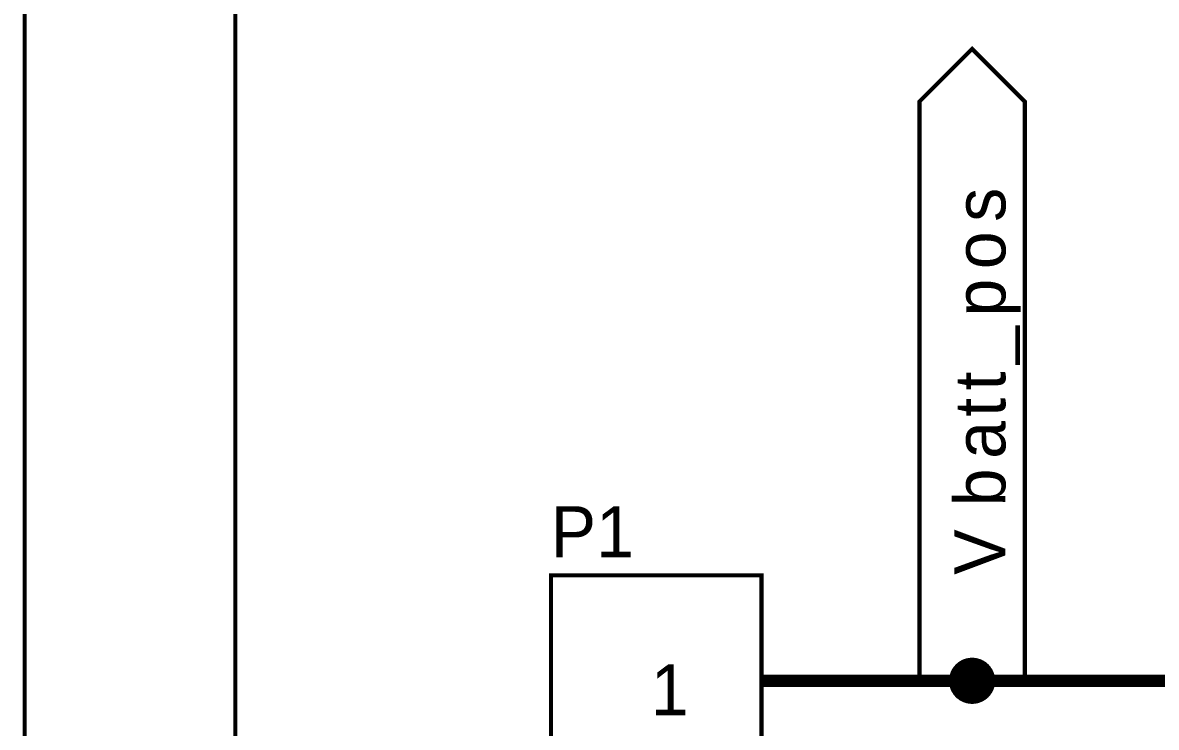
# Model space of a CAD drawing. Header units: millimetres. Extents: x 0 to 9.5, y 0 to 7.5.
# Drawn here: x -0.001 to 1.076, y 5.756 to 6.425 of the extents above; entities that cross this region are included whole.
import ezdxf

# ---------------------------------------------------------------- set-up
doc = ezdxf.new("R2010")
doc.units = ezdxf.units.MM
doc.header["$MEASUREMENT"] = 0
doc.layers.add('Sheet', color=255, linetype='Continuous')

msp = doc.modelspace()

# ---------------------------------------------------------------- linework, layer by layer
at = {"layer": 'Sheet', "const_width": 0.0039}
for points in [[(0.0008, 7.5), (0.0008, 0), (9.4996, 0), (9.4996, 7.5), (0.0008, 7.5), (0.0008, 7.5)], [(0.0008, 7.5), (9.4996, 7.5), (9.4996, 0), (0.0008, 0), (0.0008, 7.5)], [(0.2009, 7.2999), (0.2009, 0.1997), (9.2995, 0.1997), (9.2995, 7.2999), (0.2009, 7.2999), (0.2009, 7.2999)], [(0.2009, 7.2999), (9.2995, 7.2999), (9.2995, 0.1997), (0.2009, 0.1997), (0.2009, 7.2999)], [(0.9506, 5.7999), (0.8506, 5.7999), (0.8506, 6.35), (0.9006, 6.4), (0.9506, 6.35), (0.9506, 5.7999)], [(0.9506, 5.7999), (0.8506, 5.7999), (0.8506, 6.35), (0.9006, 6.4), (0.9506, 6.35), (0.9506, 5.7999)], [(0.5007, 5.9), (0.5007, 5.4999), (0.7006, 5.4999), (0.7006, 5.9), (0.5007, 5.9), (0.5007, 5.9)], [(0.5007, 5.9), (0.7006, 5.9), (0.7006, 5.4999), (0.5007, 5.4999), (0.5007, 5.9)]]:
    msp.add_lwpolyline(points, close=True, dxfattribs=at)
at = {"layer": 'Sheet'}
for points, const_width in [([(0.8806, 5.7999), (0.8806, 5.801), (0.8807, 5.802), (0.8808, 5.8029), (0.881, 5.804), (0.8812, 5.8049), (0.8815, 5.8058), (0.8818, 5.8068), (0.8821, 5.8077), (0.8825, 5.8086), (0.883, 5.8095), (0.8835, 5.8103), (0.884, 5.8111), (0.8845, 5.8119), (0.8852, 5.8126), (0.8858, 5.8134), (0.8864, 5.8141), (0.8871, 5.8147), (0.8879, 5.8153), (0.8886, 5.816), (0.8894, 5.8165), (0.8902, 5.817), (0.891, 5.8175), (0.8919, 5.8179), (0.8928, 5.8184), (0.8937, 5.8187), (0.8946, 5.819), (0.8956, 5.8193), (0.8965, 5.8195), (0.8976, 5.8197), (0.8985, 5.8198), (0.8995, 5.8199), (0.9006, 5.8199)], 0.0039), ([(0.8806, 5.7999), (0.8806, 5.801), (0.8807, 5.802), (0.8808, 5.8029), (0.881, 5.804), (0.8812, 5.8049), (0.8815, 5.8058), (0.8818, 5.8068), (0.8821, 5.8077), (0.8825, 5.8086), (0.883, 5.8095), (0.8835, 5.8103), (0.884, 5.8111), (0.8845, 5.8119), (0.8852, 5.8126), (0.8858, 5.8134), (0.8864, 5.8141), (0.8871, 5.8147), (0.8879, 5.8153), (0.8886, 5.816), (0.8894, 5.8165), (0.8902, 5.817), (0.891, 5.8175), (0.8919, 5.8179), (0.8928, 5.8184), (0.8937, 5.8187), (0.8946, 5.819), (0.8956, 5.8193), (0.8965, 5.8195), (0.8976, 5.8197), (0.8985, 5.8198), (0.8995, 5.8199), (0.9006, 5.8199)], 0.0039), ([(0.8806, 5.7999), (0.8806, 5.801), (0.8807, 5.802), (0.8808, 5.8029), (0.881, 5.804), (0.8812, 5.8049), (0.8815, 5.8058), (0.8818, 5.8068), (0.8821, 5.8077), (0.8825, 5.8086), (0.883, 5.8095), (0.8835, 5.8103), (0.884, 5.8111), (0.8845, 5.8119), (0.8852, 5.8126), (0.8858, 5.8134), (0.8864, 5.8141), (0.8871, 5.8147), (0.8879, 5.8153), (0.8886, 5.816), (0.8894, 5.8165), (0.8902, 5.817), (0.891, 5.8175), (0.8919, 5.8179), (0.8928, 5.8184), (0.8937, 5.8187), (0.8946, 5.819), (0.8956, 5.8193), (0.8965, 5.8195), (0.8976, 5.8197), (0.8985, 5.8198), (0.8995, 5.8199), (0.9006, 5.8199)], 0.0039), ([(0.8806, 5.7999), (0.8806, 5.801), (0.8807, 5.802), (0.8808, 5.8029), (0.881, 5.804), (0.8812, 5.8049), (0.8815, 5.8058), (0.8818, 5.8068), (0.8821, 5.8077), (0.8825, 5.8086), (0.883, 5.8095), (0.8835, 5.8103), (0.884, 5.8111), (0.8845, 5.8119), (0.8852, 5.8126), (0.8858, 5.8134), (0.8864, 5.8141), (0.8871, 5.8147), (0.8879, 5.8153), (0.8886, 5.816), (0.8894, 5.8165), (0.8902, 5.817), (0.891, 5.8175), (0.8919, 5.8179), (0.8928, 5.8184), (0.8937, 5.8187), (0.8946, 5.819), (0.8956, 5.8193), (0.8965, 5.8195), (0.8976, 5.8197), (0.8985, 5.8198), (0.8995, 5.8199), (0.9006, 5.8199)], 0.0039), ([(0.8806, 5.7999), (0.8806, 5.801), (0.8807, 5.802), (0.8808, 5.8029), (0.881, 5.804), (0.8812, 5.8049), (0.8815, 5.8058), (0.8818, 5.8068), (0.8821, 5.8077), (0.8825, 5.8086), (0.883, 5.8095), (0.8835, 5.8103), (0.884, 5.8111), (0.8845, 5.8119), (0.8852, 5.8126), (0.8858, 5.8134), (0.8864, 5.8141), (0.8871, 5.8147), (0.8879, 5.8153), (0.8886, 5.816), (0.8894, 5.8165), (0.8902, 5.817), (0.891, 5.8175), (0.8919, 5.8179), (0.8928, 5.8184), (0.8937, 5.8187), (0.8946, 5.819), (0.8956, 5.8193), (0.8965, 5.8195), (0.8976, 5.8197), (0.8985, 5.8198), (0.8995, 5.8199), (0.9006, 5.8199)], 0.0039), ([(0.8806, 5.7999), (0.8806, 5.801), (0.8807, 5.802), (0.8808, 5.8029), (0.881, 5.804), (0.8812, 5.8049), (0.8815, 5.8058), (0.8818, 5.8068), (0.8821, 5.8077), (0.8825, 5.8086), (0.883, 5.8095), (0.8835, 5.8103), (0.884, 5.8111), (0.8845, 5.8119), (0.8852, 5.8126), (0.8858, 5.8134), (0.8864, 5.8141), (0.8871, 5.8147), (0.8879, 5.8153), (0.8886, 5.816), (0.8894, 5.8165), (0.8902, 5.817), (0.891, 5.8175), (0.8919, 5.8179), (0.8928, 5.8184), (0.8937, 5.8187), (0.8946, 5.819), (0.8956, 5.8193), (0.8965, 5.8195), (0.8976, 5.8197), (0.8985, 5.8198), (0.8995, 5.8199), (0.9006, 5.8199)], 0.0039), ([(0.8806, 5.7999), (0.8806, 5.801), (0.8807, 5.802), (0.8808, 5.8029), (0.881, 5.804), (0.8812, 5.8049), (0.8815, 5.8058), (0.8818, 5.8068), (0.8821, 5.8077), (0.8825, 5.8086), (0.883, 5.8095), (0.8835, 5.8103), (0.884, 5.8111), (0.8845, 5.8119), (0.8852, 5.8126), (0.8858, 5.8134), (0.8864, 5.8141), (0.8871, 5.8147), (0.8879, 5.8153), (0.8886, 5.816), (0.8894, 5.8165), (0.8902, 5.817), (0.891, 5.8175), (0.8919, 5.8179), (0.8928, 5.8184), (0.8937, 5.8187), (0.8946, 5.819), (0.8956, 5.8193), (0.8965, 5.8195), (0.8976, 5.8197), (0.8985, 5.8198), (0.8995, 5.8199), (0.9006, 5.8199)], 0.0039), ([(0.8806, 5.7999), (0.8806, 5.801), (0.8807, 5.802), (0.8808, 5.8029), (0.881, 5.804), (0.8812, 5.8049), (0.8815, 5.8058), (0.8818, 5.8068), (0.8821, 5.8077), (0.8825, 5.8086), (0.883, 5.8095), (0.8835, 5.8103), (0.884, 5.8111), (0.8845, 5.8119), (0.8852, 5.8126), (0.8858, 5.8134), (0.8864, 5.8141), (0.8871, 5.8147), (0.8879, 5.8153), (0.8886, 5.816), (0.8894, 5.8165), (0.8902, 5.817), (0.891, 5.8175), (0.8919, 5.8179), (0.8928, 5.8184), (0.8937, 5.8187), (0.8946, 5.819), (0.8956, 5.8193), (0.8965, 5.8195), (0.8976, 5.8197), (0.8985, 5.8198), (0.8995, 5.8199), (0.9006, 5.8199)], 0.0039), ([(0.9006, 5.8199), (0.9006, 5.8199)], 0.0039), ([(0.9006, 5.8199), (0.9016, 5.8199), (0.9027, 5.8198), (0.9036, 5.8197), (0.9046, 5.8195), (0.9056, 5.8193), (0.9065, 5.819), (0.9075, 5.8187), (0.9084, 5.8184), (0.9092, 5.8179), (0.9102, 5.8175), (0.911, 5.817), (0.9117, 5.8165), (0.9126, 5.816), (0.9133, 5.8153), (0.914, 5.8147), (0.9148, 5.8141), (0.9154, 5.8134), (0.916, 5.8126), (0.9166, 5.8119), (0.9171, 5.8111), (0.9177, 5.8103), (0.9182, 5.8095), (0.9186, 5.8086), (0.919, 5.8077), (0.9193, 5.8068), (0.9197, 5.8058), (0.92, 5.8049), (0.9202, 5.804), (0.9204, 5.8029), (0.9205, 5.802), (0.9206, 5.801), (0.9206, 5.7999)], 0.0039), ([(0.9006, 5.8199), (0.9006, 5.8199)], 0.0039), ([(0.9006, 5.8199), (0.9016, 5.8199), (0.9027, 5.8198), (0.9036, 5.8197), (0.9046, 5.8195), (0.9056, 5.8193), (0.9065, 5.819), (0.9075, 5.8187), (0.9084, 5.8184), (0.9092, 5.8179), (0.9102, 5.8175), (0.911, 5.817), (0.9117, 5.8165), (0.9126, 5.816), (0.9133, 5.8153), (0.914, 5.8147), (0.9148, 5.8141), (0.9154, 5.8134), (0.916, 5.8126), (0.9166, 5.8119), (0.9171, 5.8111), (0.9177, 5.8103), (0.9182, 5.8095), (0.9186, 5.8086), (0.919, 5.8077), (0.9193, 5.8068), (0.9197, 5.8058), (0.92, 5.8049), (0.9202, 5.804), (0.9204, 5.8029), (0.9205, 5.802), (0.9206, 5.801), (0.9206, 5.7999)], 0.0039), ([(0.9006, 5.8199), (0.9006, 5.8199)], 0.0039), ([(0.9006, 5.8199), (0.9016, 5.8199), (0.9027, 5.8198), (0.9036, 5.8197), (0.9046, 5.8195), (0.9056, 5.8193), (0.9065, 5.819), (0.9075, 5.8187), (0.9084, 5.8184), (0.9092, 5.8179), (0.9102, 5.8175), (0.911, 5.817), (0.9117, 5.8165), (0.9126, 5.816), (0.9133, 5.8153), (0.914, 5.8147), (0.9148, 5.8141), (0.9154, 5.8134), (0.916, 5.8126), (0.9166, 5.8119), (0.9171, 5.8111), (0.9177, 5.8103), (0.9182, 5.8095), (0.9186, 5.8086), (0.919, 5.8077), (0.9193, 5.8068), (0.9197, 5.8058), (0.92, 5.8049), (0.9202, 5.804), (0.9204, 5.8029), (0.9205, 5.802), (0.9206, 5.801), (0.9206, 5.7999)], 0.0039), ([(0.9006, 5.8199), (0.9006, 5.8199)], 0.0039), ([(0.9006, 5.8199), (0.9016, 5.8199), (0.9027, 5.8198), (0.9036, 5.8197), (0.9046, 5.8195), (0.9056, 5.8193), (0.9065, 5.819), (0.9075, 5.8187), (0.9084, 5.8184), (0.9092, 5.8179), (0.9102, 5.8175), (0.911, 5.817), (0.9117, 5.8165), (0.9126, 5.816), (0.9133, 5.8153), (0.914, 5.8147), (0.9148, 5.8141), (0.9154, 5.8134), (0.916, 5.8126), (0.9166, 5.8119), (0.9171, 5.8111), (0.9177, 5.8103), (0.9182, 5.8095), (0.9186, 5.8086), (0.919, 5.8077), (0.9193, 5.8068), (0.9197, 5.8058), (0.92, 5.8049), (0.9202, 5.804), (0.9204, 5.8029), (0.9205, 5.802), (0.9206, 5.801), (0.9206, 5.7999)], 0.0039), ([(0.9006, 5.8199), (0.9006, 5.8199)], 0.0039), ([(0.9006, 5.8199), (0.9016, 5.8199), (0.9027, 5.8198), (0.9036, 5.8197), (0.9046, 5.8195), (0.9056, 5.8193), (0.9065, 5.819), (0.9075, 5.8187), (0.9084, 5.8184), (0.9092, 5.8179), (0.9102, 5.8175), (0.911, 5.817), (0.9117, 5.8165), (0.9126, 5.816), (0.9133, 5.8153), (0.914, 5.8147), (0.9148, 5.8141), (0.9154, 5.8134), (0.916, 5.8126), (0.9166, 5.8119), (0.9171, 5.8111), (0.9177, 5.8103), (0.9182, 5.8095), (0.9186, 5.8086), (0.919, 5.8077), (0.9193, 5.8068), (0.9197, 5.8058), (0.92, 5.8049), (0.9202, 5.804), (0.9204, 5.8029), (0.9205, 5.802), (0.9206, 5.801), (0.9206, 5.7999)], 0.0039), ([(0.9006, 5.8199), (0.9006, 5.8199)], 0.0039), ([(0.9006, 5.8199), (0.9016, 5.8199), (0.9027, 5.8198), (0.9036, 5.8197), (0.9046, 5.8195), (0.9056, 5.8193), (0.9065, 5.819), (0.9075, 5.8187), (0.9084, 5.8184), (0.9092, 5.8179), (0.9102, 5.8175), (0.911, 5.817), (0.9117, 5.8165), (0.9126, 5.816), (0.9133, 5.8153), (0.914, 5.8147), (0.9148, 5.8141), (0.9154, 5.8134), (0.916, 5.8126), (0.9166, 5.8119), (0.9171, 5.8111), (0.9177, 5.8103), (0.9182, 5.8095), (0.9186, 5.8086), (0.919, 5.8077), (0.9193, 5.8068), (0.9197, 5.8058), (0.92, 5.8049), (0.9202, 5.804), (0.9204, 5.8029), (0.9205, 5.802), (0.9206, 5.801), (0.9206, 5.7999)], 0.0039), ([(0.9006, 5.8199), (0.9006, 5.8199)], 0.0039), ([(0.9006, 5.8199), (0.9016, 5.8199), (0.9027, 5.8198), (0.9036, 5.8197), (0.9046, 5.8195), (0.9056, 5.8193), (0.9065, 5.819), (0.9075, 5.8187), (0.9084, 5.8184), (0.9092, 5.8179), (0.9102, 5.8175), (0.911, 5.817), (0.9117, 5.8165), (0.9126, 5.816), (0.9133, 5.8153), (0.914, 5.8147), (0.9148, 5.8141), (0.9154, 5.8134), (0.916, 5.8126), (0.9166, 5.8119), (0.9171, 5.8111), (0.9177, 5.8103), (0.9182, 5.8095), (0.9186, 5.8086), (0.919, 5.8077), (0.9193, 5.8068), (0.9197, 5.8058), (0.92, 5.8049), (0.9202, 5.804), (0.9204, 5.8029), (0.9205, 5.802), (0.9206, 5.801), (0.9206, 5.7999)], 0.0039), ([(0.9006, 5.8199), (0.9006, 5.8199)], 0.0039), ([(0.9006, 5.8199), (0.9016, 5.8199), (0.9027, 5.8198), (0.9036, 5.8197), (0.9046, 5.8195), (0.9056, 5.8193), (0.9065, 5.819), (0.9075, 5.8187), (0.9084, 5.8184), (0.9092, 5.8179), (0.9102, 5.8175), (0.911, 5.817), (0.9117, 5.8165), (0.9126, 5.816), (0.9133, 5.8153), (0.914, 5.8147), (0.9148, 5.8141), (0.9154, 5.8134), (0.916, 5.8126), (0.9166, 5.8119), (0.9171, 5.8111), (0.9177, 5.8103), (0.9182, 5.8095), (0.9186, 5.8086), (0.919, 5.8077), (0.9193, 5.8068), (0.9197, 5.8058), (0.92, 5.8049), (0.9202, 5.804), (0.9204, 5.8029), (0.9205, 5.802), (0.9206, 5.801), (0.9206, 5.7999)], 0.0039), ([(0.7006, 5.7999), (0.8006, 5.7999)], 0.0118), ([(0.8006, 5.7999), (0.9006, 5.7999), (1.6005, 5.7999)], 0.0118), ([(0.9006, 5.78), (0.8995, 5.78), (0.8985, 5.7801), (0.8976, 5.7802), (0.8965, 5.7804), (0.8956, 5.7806), (0.8946, 5.7809), (0.8937, 5.7812), (0.8928, 5.7816), (0.8919, 5.782), (0.891, 5.7824), (0.8902, 5.7829), (0.8894, 5.7833), (0.8886, 5.784), (0.8879, 5.7845), (0.8871, 5.7851), (0.8864, 5.7858), (0.8858, 5.7865), (0.8852, 5.7872), (0.8845, 5.788), (0.884, 5.7888), (0.8835, 5.7896), (0.883, 5.7904), (0.8825, 5.7913), (0.8821, 5.7921), (0.8818, 5.793), (0.8815, 5.794), (0.8812, 5.7949), (0.881, 5.7958), (0.8808, 5.7969), (0.8807, 5.7978), (0.8806, 5.7989), (0.8806, 5.7999)], 0.0039), ([(0.8806, 5.7999), (0.8806, 5.7999)], 0.0039), ([(0.9006, 5.78), (0.8995, 5.78), (0.8985, 5.7801), (0.8976, 5.7802), (0.8965, 5.7804), (0.8956, 5.7806), (0.8946, 5.7809), (0.8937, 5.7812), (0.8928, 5.7816), (0.8919, 5.782), (0.891, 5.7824), (0.8902, 5.7829), (0.8894, 5.7833), (0.8886, 5.784), (0.8879, 5.7845), (0.8871, 5.7851), (0.8864, 5.7858), (0.8858, 5.7865), (0.8852, 5.7872), (0.8845, 5.788), (0.884, 5.7888), (0.8835, 5.7896), (0.883, 5.7904), (0.8825, 5.7913), (0.8821, 5.7921), (0.8818, 5.793), (0.8815, 5.794), (0.8812, 5.7949), (0.881, 5.7958), (0.8808, 5.7969), (0.8807, 5.7978), (0.8806, 5.7989), (0.8806, 5.7999)], 0.0039), ([(0.8806, 5.7999), (0.8806, 5.7999)], 0.0039), ([(0.9006, 5.78), (0.8995, 5.78), (0.8985, 5.7801), (0.8976, 5.7802), (0.8965, 5.7804), (0.8956, 5.7806), (0.8946, 5.7809), (0.8937, 5.7812), (0.8928, 5.7816), (0.8919, 5.782), (0.891, 5.7824), (0.8902, 5.7829), (0.8894, 5.7833), (0.8886, 5.784), (0.8879, 5.7845), (0.8871, 5.7851), (0.8864, 5.7858), (0.8858, 5.7865), (0.8852, 5.7872), (0.8845, 5.788), (0.884, 5.7888), (0.8835, 5.7896), (0.883, 5.7904), (0.8825, 5.7913), (0.8821, 5.7921), (0.8818, 5.793), (0.8815, 5.794), (0.8812, 5.7949), (0.881, 5.7958), (0.8808, 5.7969), (0.8807, 5.7978), (0.8806, 5.7989), (0.8806, 5.7999)], 0.0039), ([(0.8806, 5.7999), (0.8806, 5.7999)], 0.0039), ([(0.9006, 5.78), (0.8995, 5.78), (0.8985, 5.7801), (0.8976, 5.7802), (0.8965, 5.7804), (0.8956, 5.7806), (0.8946, 5.7809), (0.8937, 5.7812), (0.8928, 5.7816), (0.8919, 5.782), (0.891, 5.7824), (0.8902, 5.7829), (0.8894, 5.7833), (0.8886, 5.784), (0.8879, 5.7845), (0.8871, 5.7851), (0.8864, 5.7858), (0.8858, 5.7865), (0.8852, 5.7872), (0.8845, 5.788), (0.884, 5.7888), (0.8835, 5.7896), (0.883, 5.7904), (0.8825, 5.7913), (0.8821, 5.7921), (0.8818, 5.793), (0.8815, 5.794), (0.8812, 5.7949), (0.881, 5.7958), (0.8808, 5.7969), (0.8807, 5.7978), (0.8806, 5.7989), (0.8806, 5.7999)], 0.0039), ([(0.8806, 5.7999), (0.8806, 5.7999)], 0.0039), ([(0.9006, 5.78), (0.8995, 5.78), (0.8985, 5.7801), (0.8976, 5.7802), (0.8965, 5.7804), (0.8956, 5.7806), (0.8946, 5.7809), (0.8937, 5.7812), (0.8928, 5.7816), (0.8919, 5.782), (0.891, 5.7824), (0.8902, 5.7829), (0.8894, 5.7833), (0.8886, 5.784), (0.8879, 5.7845), (0.8871, 5.7851), (0.8864, 5.7858), (0.8858, 5.7865), (0.8852, 5.7872), (0.8845, 5.788), (0.884, 5.7888), (0.8835, 5.7896), (0.883, 5.7904), (0.8825, 5.7913), (0.8821, 5.7921), (0.8818, 5.793), (0.8815, 5.794), (0.8812, 5.7949), (0.881, 5.7958), (0.8808, 5.7969), (0.8807, 5.7978), (0.8806, 5.7989), (0.8806, 5.7999)], 0.0039), ([(0.8806, 5.7999), (0.8806, 5.7999)], 0.0039), ([(0.9006, 5.78), (0.8995, 5.78), (0.8985, 5.7801), (0.8976, 5.7802), (0.8965, 5.7804), (0.8956, 5.7806), (0.8946, 5.7809), (0.8937, 5.7812), (0.8928, 5.7816), (0.8919, 5.782), (0.891, 5.7824), (0.8902, 5.7829), (0.8894, 5.7833), (0.8886, 5.784), (0.8879, 5.7845), (0.8871, 5.7851), (0.8864, 5.7858), (0.8858, 5.7865), (0.8852, 5.7872), (0.8845, 5.788), (0.884, 5.7888), (0.8835, 5.7896), (0.883, 5.7904), (0.8825, 5.7913), (0.8821, 5.7921), (0.8818, 5.793), (0.8815, 5.794), (0.8812, 5.7949), (0.881, 5.7958), (0.8808, 5.7969), (0.8807, 5.7978), (0.8806, 5.7989), (0.8806, 5.7999)], 0.0039), ([(0.8806, 5.7999), (0.8806, 5.7999)], 0.0039), ([(0.9006, 5.78), (0.8995, 5.78), (0.8985, 5.7801), (0.8976, 5.7802), (0.8965, 5.7804), (0.8956, 5.7806), (0.8946, 5.7809), (0.8937, 5.7812), (0.8928, 5.7816), (0.8919, 5.782), (0.891, 5.7824), (0.8902, 5.7829), (0.8894, 5.7833), (0.8886, 5.784), (0.8879, 5.7845), (0.8871, 5.7851), (0.8864, 5.7858), (0.8858, 5.7865), (0.8852, 5.7872), (0.8845, 5.788), (0.884, 5.7888), (0.8835, 5.7896), (0.883, 5.7904), (0.8825, 5.7913), (0.8821, 5.7921), (0.8818, 5.793), (0.8815, 5.794), (0.8812, 5.7949), (0.881, 5.7958), (0.8808, 5.7969), (0.8807, 5.7978), (0.8806, 5.7989), (0.8806, 5.7999)], 0.0039), ([(0.8806, 5.7999), (0.8806, 5.7999)], 0.0039), ([(0.9006, 5.78), (0.8995, 5.78), (0.8985, 5.7801), (0.8976, 5.7802), (0.8965, 5.7804), (0.8956, 5.7806), (0.8946, 5.7809), (0.8937, 5.7812), (0.8928, 5.7816), (0.8919, 5.782), (0.891, 5.7824), (0.8902, 5.7829), (0.8894, 5.7833), (0.8886, 5.784), (0.8879, 5.7845), (0.8871, 5.7851), (0.8864, 5.7858), (0.8858, 5.7865), (0.8852, 5.7872), (0.8845, 5.788), (0.884, 5.7888), (0.8835, 5.7896), (0.883, 5.7904), (0.8825, 5.7913), (0.8821, 5.7921), (0.8818, 5.793), (0.8815, 5.794), (0.8812, 5.7949), (0.881, 5.7958), (0.8808, 5.7969), (0.8807, 5.7978), (0.8806, 5.7989), (0.8806, 5.7999)], 0.0039), ([(0.8806, 5.7999), (0.8806, 5.7999)], 0.0039), ([(0.9206, 5.7999), (0.9206, 5.7989), (0.9205, 5.7978), (0.9204, 5.7969), (0.9202, 5.7958), (0.92, 5.7949), (0.9197, 5.794), (0.9193, 5.793), (0.919, 5.7921), (0.9186, 5.7913), (0.9182, 5.7904), (0.9177, 5.7896), (0.9171, 5.7888), (0.9166, 5.788), (0.916, 5.7872), (0.9154, 5.7865), (0.9148, 5.7858), (0.914, 5.7851), (0.9133, 5.7845), (0.9126, 5.784), (0.9117, 5.7833), (0.911, 5.7829), (0.9102, 5.7824), (0.9092, 5.782), (0.9084, 5.7816), (0.9075, 5.7812), (0.9065, 5.7809), (0.9056, 5.7806), (0.9046, 5.7804), (0.9036, 5.7802), (0.9027, 5.7801), (0.9016, 5.78), (0.9006, 5.78)], 0.0039), ([(0.9206, 5.7999), (0.9206, 5.7989), (0.9205, 5.7978), (0.9204, 5.7969), (0.9202, 5.7958), (0.92, 5.7949), (0.9197, 5.794), (0.9193, 5.793), (0.919, 5.7921), (0.9186, 5.7913), (0.9182, 5.7904), (0.9177, 5.7896), (0.9171, 5.7888), (0.9166, 5.788), (0.916, 5.7872), (0.9154, 5.7865), (0.9148, 5.7858), (0.914, 5.7851), (0.9133, 5.7845), (0.9126, 5.784), (0.9117, 5.7833), (0.911, 5.7829), (0.9102, 5.7824), (0.9092, 5.782), (0.9084, 5.7816), (0.9075, 5.7812), (0.9065, 5.7809), (0.9056, 5.7806), (0.9046, 5.7804), (0.9036, 5.7802), (0.9027, 5.7801), (0.9016, 5.78), (0.9006, 5.78)], 0.0039), ([(0.9206, 5.7999), (0.9206, 5.7989), (0.9205, 5.7978), (0.9204, 5.7969), (0.9202, 5.7958), (0.92, 5.7949), (0.9197, 5.794), (0.9193, 5.793), (0.919, 5.7921), (0.9186, 5.7913), (0.9182, 5.7904), (0.9177, 5.7896), (0.9171, 5.7888), (0.9166, 5.788), (0.916, 5.7872), (0.9154, 5.7865), (0.9148, 5.7858), (0.914, 5.7851), (0.9133, 5.7845), (0.9126, 5.784), (0.9117, 5.7833), (0.911, 5.7829), (0.9102, 5.7824), (0.9092, 5.782), (0.9084, 5.7816), (0.9075, 5.7812), (0.9065, 5.7809), (0.9056, 5.7806), (0.9046, 5.7804), (0.9036, 5.7802), (0.9027, 5.7801), (0.9016, 5.78), (0.9006, 5.78)], 0.0039), ([(0.9206, 5.7999), (0.9206, 5.7989), (0.9205, 5.7978), (0.9204, 5.7969), (0.9202, 5.7958), (0.92, 5.7949), (0.9197, 5.794), (0.9193, 5.793), (0.919, 5.7921), (0.9186, 5.7913), (0.9182, 5.7904), (0.9177, 5.7896), (0.9171, 5.7888), (0.9166, 5.788), (0.916, 5.7872), (0.9154, 5.7865), (0.9148, 5.7858), (0.914, 5.7851), (0.9133, 5.7845), (0.9126, 5.784), (0.9117, 5.7833), (0.911, 5.7829), (0.9102, 5.7824), (0.9092, 5.782), (0.9084, 5.7816), (0.9075, 5.7812), (0.9065, 5.7809), (0.9056, 5.7806), (0.9046, 5.7804), (0.9036, 5.7802), (0.9027, 5.7801), (0.9016, 5.78), (0.9006, 5.78)], 0.0039), ([(0.9206, 5.7999), (0.9206, 5.7989), (0.9205, 5.7978), (0.9204, 5.7969), (0.9202, 5.7958), (0.92, 5.7949), (0.9197, 5.794), (0.9193, 5.793), (0.919, 5.7921), (0.9186, 5.7913), (0.9182, 5.7904), (0.9177, 5.7896), (0.9171, 5.7888), (0.9166, 5.788), (0.916, 5.7872), (0.9154, 5.7865), (0.9148, 5.7858), (0.914, 5.7851), (0.9133, 5.7845), (0.9126, 5.784), (0.9117, 5.7833), (0.911, 5.7829), (0.9102, 5.7824), (0.9092, 5.782), (0.9084, 5.7816), (0.9075, 5.7812), (0.9065, 5.7809), (0.9056, 5.7806), (0.9046, 5.7804), (0.9036, 5.7802), (0.9027, 5.7801), (0.9016, 5.78), (0.9006, 5.78)], 0.0039), ([(0.9206, 5.7999), (0.9206, 5.7989), (0.9205, 5.7978), (0.9204, 5.7969), (0.9202, 5.7958), (0.92, 5.7949), (0.9197, 5.794), (0.9193, 5.793), (0.919, 5.7921), (0.9186, 5.7913), (0.9182, 5.7904), (0.9177, 5.7896), (0.9171, 5.7888), (0.9166, 5.788), (0.916, 5.7872), (0.9154, 5.7865), (0.9148, 5.7858), (0.914, 5.7851), (0.9133, 5.7845), (0.9126, 5.784), (0.9117, 5.7833), (0.911, 5.7829), (0.9102, 5.7824), (0.9092, 5.782), (0.9084, 5.7816), (0.9075, 5.7812), (0.9065, 5.7809), (0.9056, 5.7806), (0.9046, 5.7804), (0.9036, 5.7802), (0.9027, 5.7801), (0.9016, 5.78), (0.9006, 5.78)], 0.0039), ([(0.9206, 5.7999), (0.9206, 5.7989), (0.9205, 5.7978), (0.9204, 5.7969), (0.9202, 5.7958), (0.92, 5.7949), (0.9197, 5.794), (0.9193, 5.793), (0.919, 5.7921), (0.9186, 5.7913), (0.9182, 5.7904), (0.9177, 5.7896), (0.9171, 5.7888), (0.9166, 5.788), (0.916, 5.7872), (0.9154, 5.7865), (0.9148, 5.7858), (0.914, 5.7851), (0.9133, 5.7845), (0.9126, 5.784), (0.9117, 5.7833), (0.911, 5.7829), (0.9102, 5.7824), (0.9092, 5.782), (0.9084, 5.7816), (0.9075, 5.7812), (0.9065, 5.7809), (0.9056, 5.7806), (0.9046, 5.7804), (0.9036, 5.7802), (0.9027, 5.7801), (0.9016, 5.78), (0.9006, 5.78)], 0.0039), ([(0.9206, 5.7999), (0.9206, 5.7989), (0.9205, 5.7978), (0.9204, 5.7969), (0.9202, 5.7958), (0.92, 5.7949), (0.9197, 5.794), (0.9193, 5.793), (0.919, 5.7921), (0.9186, 5.7913), (0.9182, 5.7904), (0.9177, 5.7896), (0.9171, 5.7888), (0.9166, 5.788), (0.916, 5.7872), (0.9154, 5.7865), (0.9148, 5.7858), (0.914, 5.7851), (0.9133, 5.7845), (0.9126, 5.784), (0.9117, 5.7833), (0.911, 5.7829), (0.9102, 5.7824), (0.9092, 5.782), (0.9084, 5.7816), (0.9075, 5.7812), (0.9065, 5.7809), (0.9056, 5.7806), (0.9046, 5.7804), (0.9036, 5.7802), (0.9027, 5.7801), (0.9016, 5.78), (0.9006, 5.78)], 0.0039), ([(0.9206, 5.7999), (0.9206, 5.7999), (0.9206, 5.7999), (0.9206, 5.7999), (0.9206, 5.7999), (0.9206, 5.7999), (0.9206, 5.7999), (0.9206, 5.7999), (0.9206, 5.7999), (0.9206, 5.7999), (0.9206, 5.7999), (0.9206, 5.7999), (0.9206, 5.7999), (0.9206, 5.7999), (0.9206, 5.7999), (0.9206, 5.7999), (0.9206, 5.7999), (0.9206, 5.7999), (0.9206, 5.7999), (0.9206, 5.7999), (0.9206, 5.7999), (0.9206, 5.7999), (0.9206, 5.7999), (0.9206, 5.7999), (0.9206, 5.7999), (0.9206, 5.7999), (0.9206, 5.7999), (0.9206, 5.7999), (0.9206, 5.7999), (0.9206, 5.7999), (0.9206, 5.7999), (0.9206, 5.7999), (0.9206, 5.7999)], 0.0039), ([(0.9206, 5.7999), (0.9206, 5.7999)], 0.0039), ([(0.9206, 5.7999), (0.9206, 5.7999), (0.9206, 5.7999), (0.9206, 5.7999), (0.9206, 5.7999), (0.9206, 5.7999), (0.9206, 5.7999), (0.9206, 5.7999), (0.9206, 5.7999), (0.9206, 5.7999), (0.9206, 5.7999), (0.9206, 5.7999), (0.9206, 5.7999), (0.9206, 5.7999), (0.9206, 5.7999), (0.9206, 5.7999), (0.9206, 5.7999), (0.9206, 5.7999), (0.9206, 5.7999), (0.9206, 5.7999), (0.9206, 5.7999), (0.9206, 5.7999), (0.9206, 5.7999), (0.9206, 5.7999), (0.9206, 5.7999), (0.9206, 5.7999), (0.9206, 5.7999), (0.9206, 5.7999), (0.9206, 5.7999), (0.9206, 5.7999), (0.9206, 5.7999), (0.9206, 5.7999), (0.9206, 5.7999)], 0.0039), ([(0.9206, 5.7999), (0.9206, 5.7999)], 0.0039), ([(0.9206, 5.7999), (0.9206, 5.7999), (0.9206, 5.7999), (0.9206, 5.7999), (0.9206, 5.7999), (0.9206, 5.7999), (0.9206, 5.7999), (0.9206, 5.7999), (0.9206, 5.7999), (0.9206, 5.7999), (0.9206, 5.7999), (0.9206, 5.7999), (0.9206, 5.7999), (0.9206, 5.7999), (0.9206, 5.7999), (0.9206, 5.7999), (0.9206, 5.7999), (0.9206, 5.7999), (0.9206, 5.7999), (0.9206, 5.7999), (0.9206, 5.7999), (0.9206, 5.7999), (0.9206, 5.7999), (0.9206, 5.7999), (0.9206, 5.7999), (0.9206, 5.7999), (0.9206, 5.7999), (0.9206, 5.7999), (0.9206, 5.7999), (0.9206, 5.7999), (0.9206, 5.7999), (0.9206, 5.7999), (0.9206, 5.7999)], 0.0039), ([(0.9206, 5.7999), (0.9206, 5.7999)], 0.0039), ([(0.9206, 5.7999), (0.9206, 5.7999), (0.9206, 5.7999), (0.9206, 5.7999), (0.9206, 5.7999), (0.9206, 5.7999), (0.9206, 5.7999), (0.9206, 5.7999), (0.9206, 5.7999), (0.9206, 5.7999), (0.9206, 5.7999), (0.9206, 5.7999), (0.9206, 5.7999), (0.9206, 5.7999), (0.9206, 5.7999), (0.9206, 5.7999), (0.9206, 5.7999), (0.9206, 5.7999), (0.9206, 5.7999), (0.9206, 5.7999), (0.9206, 5.7999), (0.9206, 5.7999), (0.9206, 5.7999), (0.9206, 5.7999), (0.9206, 5.7999), (0.9206, 5.7999), (0.9206, 5.7999), (0.9206, 5.7999), (0.9206, 5.7999), (0.9206, 5.7999), (0.9206, 5.7999), (0.9206, 5.7999), (0.9206, 5.7999)], 0.0039), ([(0.9206, 5.7999), (0.9206, 5.7999)], 0.0039), ([(0.9206, 5.7999), (0.9206, 5.7999), (0.9206, 5.7999), (0.9206, 5.7999), (0.9206, 5.7999), (0.9206, 5.7999), (0.9206, 5.7999), (0.9206, 5.7999), (0.9206, 5.7999), (0.9206, 5.7999), (0.9206, 5.7999), (0.9206, 5.7999), (0.9206, 5.7999), (0.9206, 5.7999), (0.9206, 5.7999), (0.9206, 5.7999), (0.9206, 5.7999), (0.9206, 5.7999), (0.9206, 5.7999), (0.9206, 5.7999), (0.9206, 5.7999), (0.9206, 5.7999), (0.9206, 5.7999), (0.9206, 5.7999), (0.9206, 5.7999), (0.9206, 5.7999), (0.9206, 5.7999), (0.9206, 5.7999), (0.9206, 5.7999), (0.9206, 5.7999), (0.9206, 5.7999), (0.9206, 5.7999), (0.9206, 5.7999)], 0.0039), ([(0.9206, 5.7999), (0.9206, 5.7999)], 0.0039), ([(0.9206, 5.7999), (0.9206, 5.7999), (0.9206, 5.7999), (0.9206, 5.7999), (0.9206, 5.7999), (0.9206, 5.7999), (0.9206, 5.7999), (0.9206, 5.7999), (0.9206, 5.7999), (0.9206, 5.7999), (0.9206, 5.7999), (0.9206, 5.7999), (0.9206, 5.7999), (0.9206, 5.7999), (0.9206, 5.7999), (0.9206, 5.7999), (0.9206, 5.7999), (0.9206, 5.7999), (0.9206, 5.7999), (0.9206, 5.7999), (0.9206, 5.7999), (0.9206, 5.7999), (0.9206, 5.7999), (0.9206, 5.7999), (0.9206, 5.7999), (0.9206, 5.7999), (0.9206, 5.7999), (0.9206, 5.7999), (0.9206, 5.7999), (0.9206, 5.7999), (0.9206, 5.7999), (0.9206, 5.7999), (0.9206, 5.7999)], 0.0039), ([(0.9206, 5.7999), (0.9206, 5.7999)], 0.0039), ([(0.9206, 5.7999), (0.9206, 5.7999), (0.9206, 5.7999), (0.9206, 5.7999), (0.9206, 5.7999), (0.9206, 5.7999), (0.9206, 5.7999), (0.9206, 5.7999), (0.9206, 5.7999), (0.9206, 5.7999), (0.9206, 5.7999), (0.9206, 5.7999), (0.9206, 5.7999), (0.9206, 5.7999), (0.9206, 5.7999), (0.9206, 5.7999), (0.9206, 5.7999), (0.9206, 5.7999), (0.9206, 5.7999), (0.9206, 5.7999), (0.9206, 5.7999), (0.9206, 5.7999), (0.9206, 5.7999), (0.9206, 5.7999), (0.9206, 5.7999), (0.9206, 5.7999), (0.9206, 5.7999), (0.9206, 5.7999), (0.9206, 5.7999), (0.9206, 5.7999), (0.9206, 5.7999), (0.9206, 5.7999), (0.9206, 5.7999)], 0.0039), ([(0.9206, 5.7999), (0.9206, 5.7999)], 0.0039), ([(0.9206, 5.7999), (0.9206, 5.7999), (0.9206, 5.7999), (0.9206, 5.7999), (0.9206, 5.7999), (0.9206, 5.7999), (0.9206, 5.7999), (0.9206, 5.7999), (0.9206, 5.7999), (0.9206, 5.7999), (0.9206, 5.7999), (0.9206, 5.7999), (0.9206, 5.7999), (0.9206, 5.7999), (0.9206, 5.7999), (0.9206, 5.7999), (0.9206, 5.7999), (0.9206, 5.7999), (0.9206, 5.7999), (0.9206, 5.7999), (0.9206, 5.7999), (0.9206, 5.7999), (0.9206, 5.7999), (0.9206, 5.7999), (0.9206, 5.7999), (0.9206, 5.7999), (0.9206, 5.7999), (0.9206, 5.7999), (0.9206, 5.7999), (0.9206, 5.7999), (0.9206, 5.7999), (0.9206, 5.7999), (0.9206, 5.7999)], 0.0039), ([(0.9206, 5.7999), (0.9206, 5.7999)], 0.0039)]:
    msp.add_lwpolyline(points, dxfattribs=dict(at, const_width=const_width))
at = {"layer": 'Sheet', "const_width": 0.02}
msp.add_lwpolyline([(0.89, 5.8, 1), (0.91, 5.8, 1)], format="xyb", close=True, dxfattribs=at)

# ---------------------------------------------------------------- texts
at = {"layer": 'Sheet'}
for s, p in [('s', (0.9322, 6.2358)), ('o', (0.9322, 6.1908)), ('p', (0.9322, 6.1458)), ('_', (0.9322, 6.1007)), ('t', (0.9322, 6.0757)), ('t', (0.9322, 6.0507)), ('a', (0.9322, 6.0107)), ('b', (0.9322, 5.9656)), ('V', (0.9322, 5.9006))]:
    msp.add_text(s, height=0.0484, rotation=90, dxfattribs=at).set_placement(p)
for s, height, p in [('P1', 0.04837, (0.5003, 5.9173)), ('1', 0.0484, (0.5953, 5.7672))]:
    msp.add_text(s, height=height, dxfattribs=at).set_placement(p)

doc.saveas('drawing.dxf')
